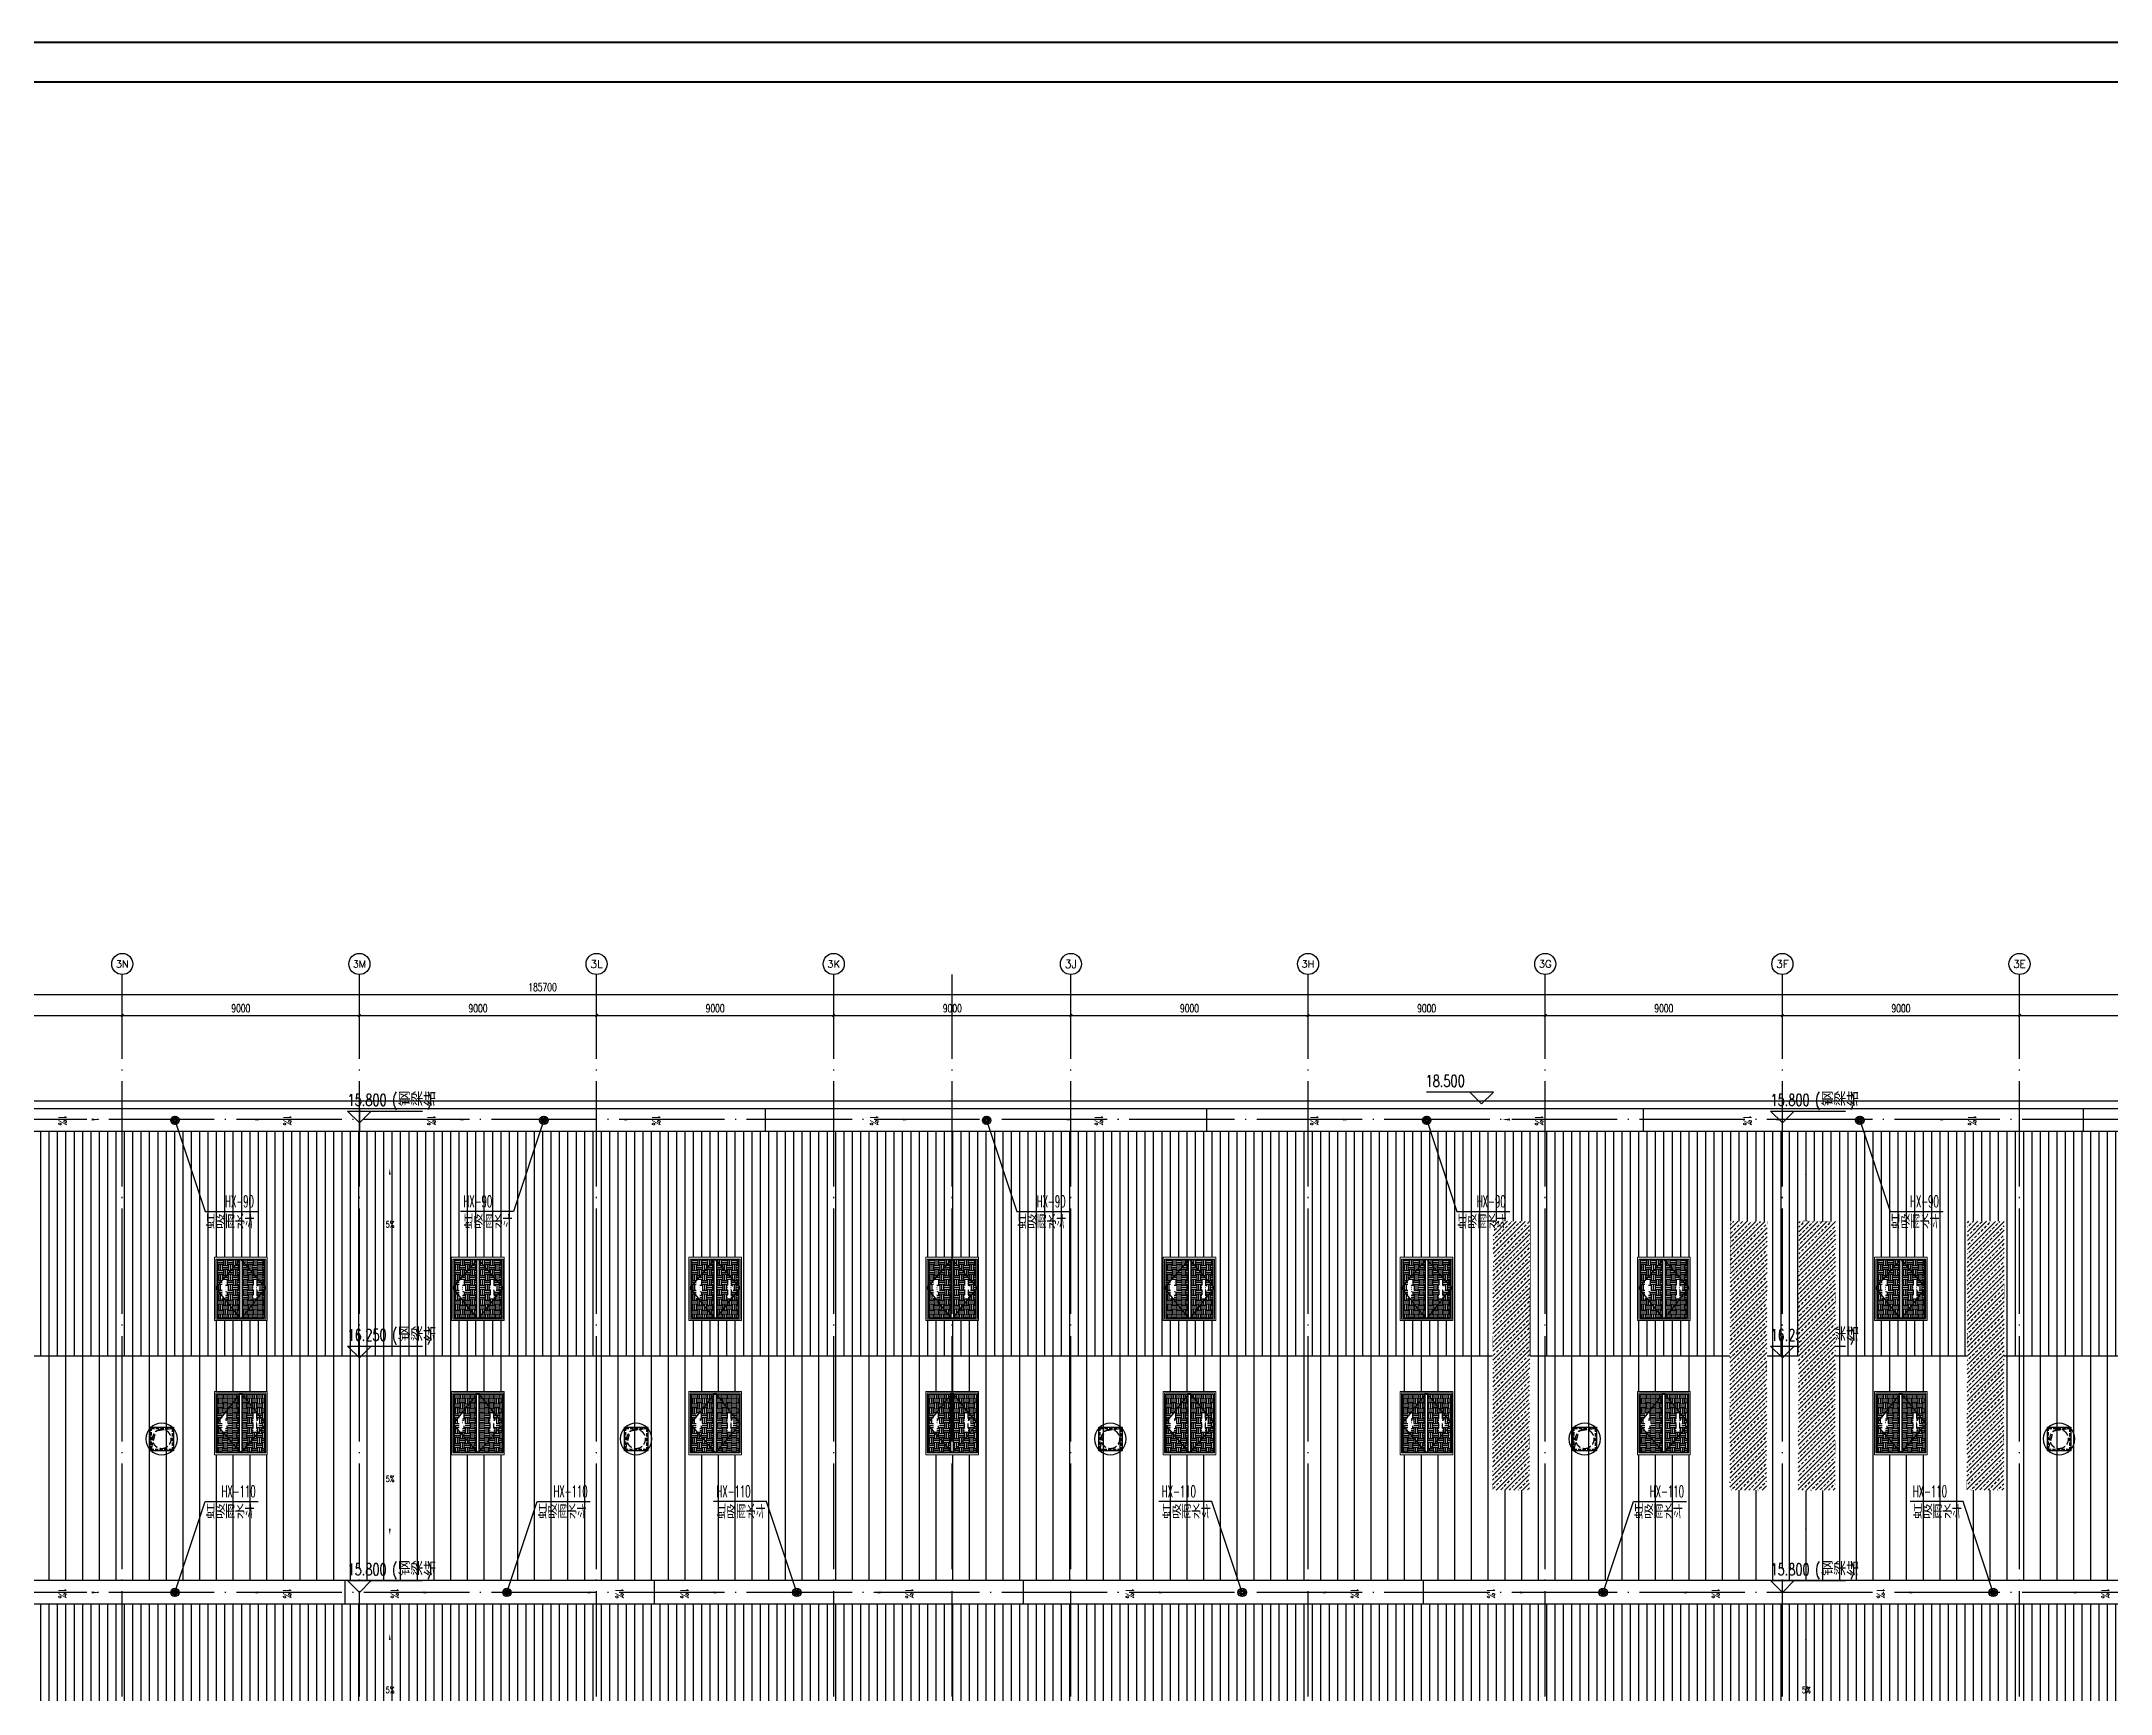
# Model space of a CAD drawing. Extents: x -452079 to 117456, y 3902 to 836955.
# Drawn here: x -17172 to 61352, y 598930 to 661640 of the extents above; entities that cross this region are included whole.
import ezdxf
from ezdxf.enums import TextEntityAlignment as Align

# ---------------------------------------------------------------- set-up
doc = ezdxf.new("R2010")
doc.units = 0
doc.header["$LTSCALE"] = 1000
doc.header["$MEASUREMENT"] = 0
for name, pattern in [('DASH', [0.35, 0.25, -0.1]), ('DOTE', [2.42, 2, -0.2, 0.02, -0.2]), ('HIDDEN', [9.525, 6.35, -3.175])]:
    doc.linetypes.add(name, pattern=pattern)
for name, color, linetype in [('0-cxFrame', 155, 'Continuous'), ('99平面图例外参$0$A-HATCH-2', 251, 'Continuous'), ('A-AXIS-D', 1, 'Continuous'), ('A-AXIS-DOTE', 14, 'DOTE'), ('A-AXIS-SYMB', 3, 'Continuous'), ('A-DRAIN', 142, 'Continuous'), ('A-HATCH-2', 251, 'Continuous'), ('A-LIN-V', 9, 'Continuous'), ('A-SFCE', 30, 'Continuous'), ('A-WINDOW', 140, 'Continuous'), ('AS-COLN', 6, 'Continuous'), ('AS-结构边线层', 200, 'Continuous'), ('E-电气标注', 84, 'Continuous'), ('PUB_TEXT', 7, 'Continuous'), ('SPACE', 7, 'Continuous'), ('SPACE_HATCH', 8, 'Continuous'), ('WALL', 2, 'Continuous'), ('参考线', 8, 'Continuous'), ('外框', 1, 'HIDDEN'), ('文本', 4, 'Continuous'), ('暖通', 7, 'Continuous'), ('虹吸雨水斗', 6, 'Continuous')]:
    doc.layers.add(name, color=color, linetype=linetype)
doc.layers.add('0-cxText', color=131, linetype='Continuous', lineweight=25)
doc.layers.add('成型线', color=3, linetype='Continuous', lineweight=18)
doc.layers.add('A-加建区域', color=47, linetype='Continuous', plot=False)
doc.styles.add('_TCH_AXIS', font='COMPLEX', dxfattribs={"bigfont": 'GBCBIG'})
doc.styles.add('_TCH_DIM', font='SIMPLEX', dxfattribs={"width": 0.75, "bigfont": '@1HZTXT'})
doc.styles.add('_TCH_DIM_T3', font='SIMPLEX', dxfattribs={"width": 0.705882, "bigfont": 'GBCBIG'})
doc.styles.add('_TCH_SPACE', font='SIMPLEX', dxfattribs={"height": 5, "bigfont": 'GBCBIG'})
doc.styles.add('cx_tuming', font='')
doc.styles.add('cx_tuqian1', font='')
doc.styles.add('黑体', font='', dxfattribs={"height": 12})
doc.styles.get('cx_tuming').set_extended_font_data('SimHei')
doc.styles.get('cx_tuqian1').set_extended_font_data('SimSun')
doc.styles.get('黑体').set_extended_font_data('SimHei')
doc.dimstyles.new('_TCH_ARCH&&100', dxfattribs={"dimtxt": 297.5, "dimasz": 100, "dimexe": 100, "dimexo": 100, "dimgap": 126.25, "dimtad": 1, "dimdec": 0, "dimzin": 0, "dimdsep": 46, "dimtxsty": '_TCH_DIM_T3', "dimblk": 'ARCHTICK', "dimcen": 0.09, "dimclrt": 7, "dimazin": 2, "dimtfac": 1, "dimtdec": 0, "dimtix": 1, "dimtmove": 2, "dimatfit": 3, "dimfxl": 0, "dimtolj": 1, "dimtzin": 0, "dimarcsym": 0})
pattern_1 = [(90, (-181339.1, -540023.96), (-317.5, 0), [])]
pattern_2 = [(0, (0, 0), (187.5, 187.5), [187.5, -187.5]), (0, (0, 70.31), (187.5, 187.5), [187.5, -187.5]), (0, (0, 140.62), (187.5, 187.5), [187.5, -187.5]), (90, (23.44, 164.06), (-187.5, 187.5), [187.5, -187.5]), (90, (93.75, 164.06), (-187.5, 187.5), [187.5, -187.5]), (90, (164.06, 164.06), (-187.5, 187.5), [187.5, -187.5])]

# ---------------------------------------------------------------- blocks, each defined once
blk = doc.blocks.new('“奔腾”虹吸雨水斗')
at = {"layer": '虹吸雨水斗', "lineweight": 25}
for p, q in [((946944, 86685), (947028, 86658)), ((947028, 86641), (946944, 86614)), ((947032, 86673), (946946, 86692)), ((946946, 86607), (947032, 86625)), ((946982, 86753), (947040, 86688)), ((947040, 86611), (946982, 86546)), ((947052, 86699), (946987, 86758)), ((946987, 86541), (947052, 86600)), ((947048, 86793), (947066, 86707)), ((947066, 86592), (947048, 86506)), ((947082, 86711), (947055, 86795)), ((947055, 86504), (947082, 86587)), ((947125, 86795), (947098, 86711)), ((947098, 86587), (947125, 86504)), ((947114, 86707), (947132, 86793)), ((947132, 86506), (947114, 86592)), ((947194, 86758), (947128, 86699)), ((947128, 86600), (947194, 86541)), ((947140, 86688), (947199, 86753)), ((947199, 86546), (947140, 86611)), ((947234, 86692), (947148, 86673)), ((947148, 86625), (947234, 86607)), ((947152, 86658), (947236, 86685)), ((947236, 86614), (947152, 86641))]:
    blk.add_line(p, q, dxfattribs=at)
for radius in [150, 47.6]:
    blk.add_circle((947090, 86649), radius, dxfattribs=at)
for centre, start, end in [((947025, 86649), 291.63817, 68.36747), ((947034, 86682), 261.63817, 38.36747), ((947034, 86617), 321.63817, 98.36747), ((947057, 86706), 231.63817, 8.36747), ((947057, 86593), 351.63817, 128.36747), ((947090, 86715), 201.63817, 338.36747), ((947090, 86584), 21.63817, 158.36747), ((947123, 86706), 171.63817, 308.36747), ((947123, 86593), 51.63817, 188.36747), ((947147, 86682), 141.63817, 278.36747), ((947147, 86617), 81.63817, 218.36747), ((947155, 86649), 111.63817, 248.36747)]:
    blk.add_arc(centre, 8.82, start, end, dxfattribs=at)
blk = doc.blocks.new('423432')
at = {"layer": 'A-AXIS-SYMB'}
for p, q in [((274177, 584820), (273727, 585270)), ((273727, 585270), (276577, 585270)), ((274177, 584820), (274627, 585270))]:
    blk.add_line(p, q, dxfattribs=at)
at = {"layer": 'PUB_TEXT', "style": '_TCH_DIM', "width": 0.705882}
for s, height, p in [('15.800', 446.2, (273727, 585470)), ('(', 446, (275422, 585470)), (')', 446, (276737, 585470))]:
    blk.add_text(s, height=height, dxfattribs=at).set_placement(p)
at = {"layer": 'PUB_TEXT', "style": '_TCH_DIM'}
blk.add_text('钢梁结', height=506.4, dxfattribs=at).set_placement((275632, 585470))
blk = doc.blocks.new('r43243')
at = {"layer": 'A-AXIS-SYMB'}
for p, q in [((274177, 557970), (273727, 558420)), ((273727, 558420), (276577, 558420)), ((274177, 557970), (274627, 558420))]:
    blk.add_line(p, q, dxfattribs=at)
at = {"layer": 'PUB_TEXT', "style": '_TCH_DIM', "width": 0.705882}
for s, height, p in [('(', 446, (275422, 558620)), (')', 446, (276737, 558620)), ('16.250', 446.2, (273727, 558620))]:
    blk.add_text(s, height=height, dxfattribs=at).set_placement(p)
at = {"layer": 'PUB_TEXT', "style": '_TCH_DIM'}
blk.add_text('钢梁结', height=506.4, dxfattribs=at).set_placement((275632, 558620))
blk = doc.blocks.new('44')
blk.add_wipeout([(277496, 745320), (279896, 745320), (279896, 747320), (277496, 747320)]).dxf.layer = '参考线'
at = {"layer": 'SPACE_HATCH'}
h = blk.add_hatch(dxfattribs=at)
h.set_pattern_fill('土壤', color=8, scale=50, style=0)
h.set_pattern_definition(pattern_2)
h.paths.add_polyline_path([(277596, 746370), (279796, 746370), (279796, 747220), (277596, 747220)])
h.paths.add_polyline_path([(278352, 746904), (279057, 746904), (279057, 747034), (278352, 747034)])
h.paths.add_polyline_path([(278591, 746811), (278817, 746811), (278817, 746895), (278591, 746895)])
h = blk.add_hatch(dxfattribs=at)
h.set_pattern_fill('土壤', color=8, scale=50, style=0)
h.set_pattern_definition(pattern_2)
h.paths.add_polyline_path([(277596, 746270), (279796, 746270), (279796, 745420), (277596, 745420)])
h.paths.add_polyline_path([(278352, 745724), (279057, 745724), (279057, 745854), (278352, 745854)])
h.paths.add_polyline_path([(278591, 745631), (278817, 745631), (278817, 745715), (278591, 745715)])
at = {"color": 8}
for p, q in [((277566, 746370), (279851, 746370)), ((277566, 746270), (279851, 746270))]:
    blk.add_line(p, q, dxfattribs=at)
at = {"layer": 'A-SFCE', "color": 8}
blk.add_lwpolyline([(277596, 747220), (279796, 747220), (279796, 745420), (277596, 745420)], close=True, dxfattribs=at)
at = {"layer": '外框', "color": 8}
for points in [[(279851, 746320), (278658, 747270), (277566, 746320)], [(279851, 746320), (278658, 745370), (277566, 746320)]]:
    blk.add_lwpolyline(points, dxfattribs=at)
at = {"layer": '成型线'}
blk.add_line((279896, 745320), (279896, 747320), dxfattribs=at)
blk.add_lwpolyline([(279896, 745320), (277496, 745320), (277496, 747320), (279896, 747320)], dxfattribs=at)
blk.add_lwpolyline([(279851, 745370), (279851, 747270), (277566, 747270), (277566, 745370)], close=True, dxfattribs=at)
at = {"layer": 'SPACE', "color": 8, "style": '_TCH_SPACE', "width": 0.705882}
for p in [(278792, 746863), (278792, 745683)]:
    blk.add_text('2', height=29.8, dxfattribs=at).set_placement(p)
blk = doc.blocks.new('eeee')
at = {"layer": 'A-LIN-V'}
blk.add_blockref('44', (16550, 81000), dxfattribs=at)
at = {"layer": 'A-LIN-V', "xscale": -0.9999999999999998}
blk.add_blockref('44', (579042, 81000), dxfattribs=at)
blk = doc.blocks.new('423432432222')
at = {"layer": 'A-WINDOW', "rotation": 90}
blk.add_blockref('eeee', (1193916, 416524), dxfattribs=at)
blk = doc.blocks.new('_ArchTick')
at = {"color": 0, "linetype": 'ByBlock', "const_width": 0.4}
blk.add_lwpolyline([(-0.5, -0.5), (0.5, 0.5)], dxfattribs=at)
blk = doc.blocks.new('*D204')
at = {"layer": 'A-AXIS-D', "color": 0, "lineweight": -2, "transparency": 16777216}
for p, q in [((72807, 83886), (72807, 84744)), ((72807, 84644), (81807, 84644)), ((81807, 83886), (81807, 84744))]:
    blk.add_line(p, q, dxfattribs=at)
at = {"layer": 'A-AXIS-D', "color": 0, "lineweight": -2, "transparency": 16777216, "xscale": 100, "yscale": 100, "zscale": 100, "rotation": 180}
blk.add_blockref('_ArchTick', (72807, 84644), dxfattribs=at)
at = {"layer": 'A-AXIS-D', "color": 0, "lineweight": -2, "transparency": 16777216, "xscale": 100, "yscale": 100, "zscale": 100}
blk.add_blockref('_ArchTick', (81807, 84644), dxfattribs=at)
at = {"layer": 'A-AXIS-D', "color": 7, "transparency": 16777216, "insert": (77307, 84919), "char_height": 297.5, "attachment_point": 5, "style": '_TCH_DIM_T3'}
blk.add_mtext('\\A1;9000', dxfattribs=at)
blk = doc.blocks.new('*D205')
at = {"layer": 'A-AXIS-D', "color": 0, "lineweight": -2, "transparency": 16777216}
for p, q in [((81807, 83886), (81807, 84744)), ((81807, 84644), (90807, 84644)), ((90807, 83886), (90807, 84744))]:
    blk.add_line(p, q, dxfattribs=at)
at = {"layer": 'A-AXIS-D', "color": 0, "lineweight": -2, "transparency": 16777216, "xscale": 100, "yscale": 100, "zscale": 100, "rotation": 180}
blk.add_blockref('_ArchTick', (81807, 84644), dxfattribs=at)
at = {"layer": 'A-AXIS-D', "color": 0, "lineweight": -2, "transparency": 16777216, "xscale": 100, "yscale": 100, "zscale": 100}
blk.add_blockref('_ArchTick', (90807, 84644), dxfattribs=at)
at = {"layer": 'A-AXIS-D', "color": 7, "transparency": 16777216, "insert": (86307, 84919), "char_height": 297.5, "attachment_point": 5, "style": '_TCH_DIM_T3'}
blk.add_mtext('\\A1;9000', dxfattribs=at)
blk = doc.blocks.new('*D206')
at = {"layer": 'A-AXIS-D', "color": 0, "lineweight": -2, "transparency": 16777216}
for p, q in [((90807, 83886), (90807, 84744)), ((90807, 84644), (99807, 84644)), ((99807, 83886), (99807, 84744))]:
    blk.add_line(p, q, dxfattribs=at)
at = {"layer": 'A-AXIS-D', "color": 0, "lineweight": -2, "transparency": 16777216, "xscale": 100, "yscale": 100, "zscale": 100, "rotation": 180}
blk.add_blockref('_ArchTick', (90807, 84644), dxfattribs=at)
at = {"layer": 'A-AXIS-D', "color": 0, "lineweight": -2, "transparency": 16777216, "xscale": 100, "yscale": 100, "zscale": 100}
blk.add_blockref('_ArchTick', (99807, 84644), dxfattribs=at)
at = {"layer": 'A-AXIS-D', "color": 7, "transparency": 16777216, "insert": (95307, 84919), "char_height": 297.5, "attachment_point": 5, "style": '_TCH_DIM_T3'}
blk.add_mtext('\\A1;9000', dxfattribs=at)
blk = doc.blocks.new('*D207')
at = {"layer": 'A-AXIS-D', "color": 0, "lineweight": -2, "transparency": 16777216}
for p, q in [((99807, 83886), (99807, 84744)), ((99807, 84644), (108807, 84644)), ((108807, 83886), (108807, 84744))]:
    blk.add_line(p, q, dxfattribs=at)
at = {"layer": 'A-AXIS-D', "color": 0, "lineweight": -2, "transparency": 16777216, "xscale": 100, "yscale": 100, "zscale": 100, "rotation": 180}
blk.add_blockref('_ArchTick', (99807, 84644), dxfattribs=at)
at = {"layer": 'A-AXIS-D', "color": 0, "lineweight": -2, "transparency": 16777216, "xscale": 100, "yscale": 100, "zscale": 100}
blk.add_blockref('_ArchTick', (108807, 84644), dxfattribs=at)
at = {"layer": 'A-AXIS-D', "color": 7, "transparency": 16777216, "insert": (104307, 84919), "char_height": 297.5, "attachment_point": 5, "style": '_TCH_DIM_T3'}
blk.add_mtext('\\A1;9000', dxfattribs=at)
blk = doc.blocks.new('*D208')
at = {"layer": 'A-AXIS-D', "color": 0, "lineweight": -2, "transparency": 16777216}
for p, q in [((108807, 83886), (108807, 84744)), ((108807, 84644), (117807, 84644)), ((117807, 83886), (117807, 84744))]:
    blk.add_line(p, q, dxfattribs=at)
at = {"layer": 'A-AXIS-D', "color": 0, "lineweight": -2, "transparency": 16777216, "xscale": 100, "yscale": 100, "zscale": 100, "rotation": 180}
blk.add_blockref('_ArchTick', (108807, 84644), dxfattribs=at)
at = {"layer": 'A-AXIS-D', "color": 0, "lineweight": -2, "transparency": 16777216, "xscale": 100, "yscale": 100, "zscale": 100}
blk.add_blockref('_ArchTick', (117807, 84644), dxfattribs=at)
at = {"layer": 'A-AXIS-D', "color": 7, "transparency": 16777216, "insert": (113307, 84919), "char_height": 297.5, "attachment_point": 5, "style": '_TCH_DIM_T3'}
blk.add_mtext('\\A1;9000', dxfattribs=at)
blk = doc.blocks.new('*D209')
at = {"layer": 'A-AXIS-D', "color": 0, "lineweight": -2, "transparency": 16777216}
for p, q in [((117807, 83886), (117807, 84744)), ((117807, 84644), (126807, 84644)), ((126807, 83886), (126807, 84744))]:
    blk.add_line(p, q, dxfattribs=at)
at = {"layer": 'A-AXIS-D', "color": 0, "lineweight": -2, "transparency": 16777216, "xscale": 100, "yscale": 100, "zscale": 100, "rotation": 180}
blk.add_blockref('_ArchTick', (117807, 84644), dxfattribs=at)
at = {"layer": 'A-AXIS-D', "color": 0, "lineweight": -2, "transparency": 16777216, "xscale": 100, "yscale": 100, "zscale": 100}
blk.add_blockref('_ArchTick', (126807, 84644), dxfattribs=at)
at = {"layer": 'A-AXIS-D', "color": 7, "transparency": 16777216, "insert": (122307, 84919), "char_height": 297.5, "attachment_point": 5, "style": '_TCH_DIM_T3'}
blk.add_mtext('\\A1;9000', dxfattribs=at)
blk = doc.blocks.new('*D210')
at = {"layer": 'A-AXIS-D', "color": 0, "lineweight": -2, "transparency": 16777216}
for p, q in [((126807, 83886), (126807, 84744)), ((126807, 84644), (135807, 84644)), ((135807, 83886), (135807, 84744))]:
    blk.add_line(p, q, dxfattribs=at)
at = {"layer": 'A-AXIS-D', "color": 0, "lineweight": -2, "transparency": 16777216, "xscale": 100, "yscale": 100, "zscale": 100, "rotation": 180}
blk.add_blockref('_ArchTick', (126807, 84644), dxfattribs=at)
at = {"layer": 'A-AXIS-D', "color": 0, "lineweight": -2, "transparency": 16777216, "xscale": 100, "yscale": 100, "zscale": 100}
blk.add_blockref('_ArchTick', (135807, 84644), dxfattribs=at)
at = {"layer": 'A-AXIS-D', "color": 7, "transparency": 16777216, "insert": (131307, 84919), "char_height": 297.5, "attachment_point": 5, "style": '_TCH_DIM_T3'}
blk.add_mtext('\\A1;9000', dxfattribs=at)
blk = doc.blocks.new('*D211')
at = {"layer": 'A-AXIS-D', "color": 0, "lineweight": -2, "transparency": 16777216}
for p, q in [((135807, 83886), (135807, 84744)), ((135807, 84644), (144807, 84644)), ((144807, 83886), (144807, 84744))]:
    blk.add_line(p, q, dxfattribs=at)
at = {"layer": 'A-AXIS-D', "color": 0, "lineweight": -2, "transparency": 16777216, "xscale": 100, "yscale": 100, "zscale": 100, "rotation": 180}
blk.add_blockref('_ArchTick', (135807, 84644), dxfattribs=at)
at = {"layer": 'A-AXIS-D', "color": 0, "lineweight": -2, "transparency": 16777216, "xscale": 100, "yscale": 100, "zscale": 100}
blk.add_blockref('_ArchTick', (144807, 84644), dxfattribs=at)
at = {"layer": 'A-AXIS-D', "color": 7, "transparency": 16777216, "insert": (140307, 84919), "char_height": 297.5, "attachment_point": 5, "style": '_TCH_DIM_T3'}
blk.add_mtext('\\A1;9000', dxfattribs=at)
blk = doc.blocks.new('*D212')
at = {"layer": 'A-AXIS-D', "color": 0, "lineweight": -2, "transparency": 16777216}
for p, q in [((144807, 83886), (144807, 84744)), ((144807, 84644), (153807, 84644)), ((153807, 83886), (153807, 84744))]:
    blk.add_line(p, q, dxfattribs=at)
at = {"layer": 'A-AXIS-D', "color": 0, "lineweight": -2, "transparency": 16777216, "xscale": 100, "yscale": 100, "zscale": 100, "rotation": 180}
blk.add_blockref('_ArchTick', (144807, 84644), dxfattribs=at)
at = {"layer": 'A-AXIS-D', "color": 0, "lineweight": -2, "transparency": 16777216, "xscale": 100, "yscale": 100, "zscale": 100}
blk.add_blockref('_ArchTick', (153807, 84644), dxfattribs=at)
at = {"layer": 'A-AXIS-D', "color": 7, "transparency": 16777216, "insert": (149307, 84919), "char_height": 297.5, "attachment_point": 5, "style": '_TCH_DIM_T3'}
blk.add_mtext('\\A1;9000', dxfattribs=at)
blk = doc.blocks.new('*D213')
at = {"layer": 'A-AXIS-D', "color": 0, "lineweight": -2, "transparency": 16777216}
for p, q in [((153807, 83886), (153807, 84744)), ((153807, 84644), (162807, 84644)), ((162807, 83886), (162807, 84744))]:
    blk.add_line(p, q, dxfattribs=at)
at = {"layer": 'A-AXIS-D', "color": 0, "lineweight": -2, "transparency": 16777216, "xscale": 100, "yscale": 100, "zscale": 100, "rotation": 180}
blk.add_blockref('_ArchTick', (153807, 84644), dxfattribs=at)
at = {"layer": 'A-AXIS-D', "color": 0, "lineweight": -2, "transparency": 16777216, "xscale": 100, "yscale": 100, "zscale": 100}
blk.add_blockref('_ArchTick', (162807, 84644), dxfattribs=at)
at = {"layer": 'A-AXIS-D', "color": 7, "transparency": 16777216, "insert": (158307, 84919), "char_height": 297.5, "attachment_point": 5, "style": '_TCH_DIM_T3'}
blk.add_mtext('\\A1;9000', dxfattribs=at)
blk = doc.blocks.new('*D218')
at = {"layer": 'A-AXIS-D', "color": 0, "lineweight": -2, "transparency": 16777216}
for p, q in [((4907, 83986), (4907, 85544)), ((4907, 85444), (190607, 85444)), ((190607, 83986), (190607, 85544))]:
    blk.add_line(p, q, dxfattribs=at)
at = {"layer": 'A-AXIS-D', "color": 0, "lineweight": -2, "transparency": 16777216, "xscale": 100, "yscale": 100, "zscale": 100, "rotation": 180}
blk.add_blockref('_ArchTick', (4907, 85444), dxfattribs=at)
at = {"layer": 'A-AXIS-D', "color": 0, "lineweight": -2, "transparency": 16777216, "xscale": 100, "yscale": 100, "zscale": 100}
blk.add_blockref('_ArchTick', (190607, 85444), dxfattribs=at)
at = {"layer": 'A-AXIS-D', "color": 7, "transparency": 16777216, "insert": (97757, 85719), "char_height": 297.5, "attachment_point": 5, "style": '_TCH_DIM_T3'}
blk.add_mtext('\\A1;185700', dxfattribs=at)
blk = doc.blocks.new('fengji')
at = {"color": 8, "extrusion": (0, 0, -1)}
for p, q in [((-445, 445), (445, 445)), ((-445, -445), (-445, 445)), ((445, 445), (445, -445)), ((445, -445), (-445, -445))]:
    blk.add_line(p, q, dxfattribs=at)
at = {"layer": 'A-HATCH-2', "color": 8}
for start, end in [(90, 270), (270, 90)]:
    blk.add_arc((0, 0), 600, start, end, dxfattribs=at)
at = {"layer": 'A-HATCH-2', "color": 8, "linetype": 'DASH'}
for start, end in [(90, 270), (270, 90)]:
    blk.add_arc((0, 0), 358, start, end, dxfattribs=at)
at = {"layer": 'AS-COLN', "color": 8, "ltscale": 0.5}
for p, q in [((-445, 445), (445, 445)), ((-445, -445), (-445, 445)), ((445, 445), (445, -445)), ((445, -445), (-445, -445))]:
    blk.add_line(p, q, dxfattribs=at)
at = {"layer": 'AS-COLN', "color": 8, "linetype": 'DASH', "ltscale": 0.5}
for p, q in [((-395, 395), (395, 395)), ((-395, -395), (-395, 395)), ((395, 395), (395, -395)), ((395, -395), (-395, -395))]:
    blk.add_line(p, q, dxfattribs=at)
at = {"layer": 'AS-结构边线层', "color": 8, "linetype": 'DASH'}
for p, q in [((395, 395), (225, -315)), ((225, -315), (-395, -395))]:
    blk.add_line(p, q, dxfattribs=at)
blk = doc.blocks.new('w42343eeee')
blk.add_wipeout([(367285, 568212), (365883, 568215), (365906, 578415), (367306, 578412)]).dxf.layer = '参考线'
at = {"layer": '99平面图例外参$0$A-HATCH-2'}
h = blk.add_hatch(dxfattribs=at)
h.set_pattern_fill('ANSI33', color=8, scale=75)
h.set_pattern_definition([(45, (1135667.22, 924695.12), (-168.3798, 168.3798), []), (45, (1135835.6, 924695.12), (-168.3798, 168.3798), [119.0625, -59.53125])])
h.paths.add_polyline_path([(367083, 568212), (366083, 568215)], flags=17)
h.paths.add_polyline_path([(365906, 578415), (367306, 578412), (367283, 568212), (365883, 568215)])
at = {"layer": 'E-电气标注', "color": 1, "const_width": 1}
blk.add_lwpolyline([(365906, 578415), (365883, 568215), (367283, 568212), (367306, 578412)], close=True, dxfattribs=at)
blk = doc.blocks.new('w4234233')
at = {"layer": 'A-AXIS-SYMB'}
for points in [[(355546, 826830, 0, 0, 0), (355546, 825680, 0, 80, 0), (355546, 825980, 0, 0, 0)], [(355546, 818810, 0, 0, 0), (355546, 819960, 0, 80, 0), (355546, 819660, 0, 0, 0)]]:
    blk.add_lwpolyline(points, format="xyseb", dxfattribs=at)
at = {"layer": 'PUB_TEXT', "style": '_TCH_DIM', "width": 0.705882}
for p in [(355376, 826935), (355376, 818407)]:
    blk.add_text('1%%%', height=297.5, dxfattribs=at).set_placement(p)
blk = doc.blocks.new('TK22.A0+1 L(Dragon)')
at = {"layer": '0-cxFrame', "color": 7, "const_width": 0.5}
blk.add_lwpolyline([(0, 0), (-1485, 0), (-1485, 841), (0, 841)], close=True, dxfattribs=at)
at = {"layer": '0-cxFrame', "const_width": 0.5}
blk.add_lwpolyline([(-80, 10), (-1465, 10), (-1465, 831), (-80, 831)], close=True, dxfattribs=at)
at = {"style": '黑体', "flags": 4}
blk.add_attdef('图幅', text='', height=3.3, dxfattribs=at).set_placement((-40, 3), align=Align.RIGHT)
at = {"layer": '0-cxText', "flags": 4}
for tag, height, style, p in [('建设单位', 3.5, 'cx_tuming', (-45, 240)), ('项目名称', 3.5, 'cx_tuming', (-45, 210)), ('子项名称', 3.5, 'cx_tuming', (-45, 180)), ('工程编号', 3.3, 'cx_tuqian1', (-35, 165)), ('图名1', 3.5, 'cx_tuming', (-45, 87)), ('图名2', 3.5, 'cx_tuming', (-45, 79)), ('图名3', 3.5, 'cx_tuming', (-45, 71)), ('出图日期', 3.3, 'cx_tuqian1', (-39, 60)), ('专业', 3.3, 'cx_tuqian1', (-55, 52)), ('图号', 3.3, 'cx_tuqian1', (-55, 44)), ('版次', 3.3, 'cx_tuqian1', (-20, 44))]:
    blk.add_attdef(tag, text='', height=height, dxfattribs=dict(at, style=style)).set_placement(p, align=Align.MIDDLE)
blk = doc.blocks.new('A$C46715D7E')
at = {"layer": 'A-HATCH-2'}
h = blk.add_hatch(dxfattribs=at)
h.set_pattern_fill('ANSI31', color=8, scale=200, angle=45)
h.set_pattern_definition(pattern_1)
h.paths.add_polyline_path([(23117.8, 80246), (20351.8, 71721), (185076.6, 71721), (190306.7, 71721), (190306.7, 80246)])
h = blk.add_hatch(dxfattribs=at)
h.set_pattern_fill('ANSI31', color=8, scale=400, angle=45)
h.set_pattern_definition([(90, (-181339.1, -540023.96), (-635, 0), [])])
h.paths.add_polyline_path([(20351.8, 71721), (17585.7, 63196), (190306.7, 63196), (190306.7, 71721)])
h = blk.add_hatch(dxfattribs=at)
h.set_pattern_fill('ANSI31', color=8, scale=200, angle=45)
h.set_pattern_definition(pattern_1)
h.paths.add_polyline_path([(17293.7, 62296), (14527.7, 53771), (52540.9, 53771), (185076.6, 53771), (190306.7, 53771), (190306.7, 62296)])
at = {"layer": 'A-AXIS-D'}
for centre in [(81806.7, 86600), (90806.7, 86600), (99806.7, 86600), (108806.7, 86600), (117806.7, 86600), (126806.7, 86600), (135806.7, 86600), (144806.7, 86600), (153806.7, 86600)]:
    blk.add_circle(centre, 400, dxfattribs=at)
at = {"layer": 'A-AXIS-DOTE', "color": 8, "ltscale": 2}
for p, q in [((81806.7, 716), (81806.7, 86196)), ((90806.7, 716), (90806.7, 86196)), ((99806.7, 716), (99806.7, 86196)), ((108806.7, 716), (108806.7, 86196)), ((117806.7, 716), (117806.7, 86196)), ((126806.7, 716), (126806.7, 86196)), ((135806.7, 716), (135806.7, 86196)), ((144806.7, 716), (144806.7, 86196)), ((153806.7, 716), (153806.7, 86196)), ((196620.9, 80696), (650.9, 80696)), ((196620.9, 62746), (650.9, 62746))]:
    blk.add_line(p, q, dxfattribs=at)
at = {"layer": 'A-AXIS-SYMB'}
for p, q in [((133840.9, 81736), (131303.7, 81736)), ((133390.9, 81286), (132940.9, 81736)), ((133390.9, 81286), (133840.9, 81736))]:
    blk.add_line(p, q, dxfattribs=at)
for points in [[(91959.3, 76916, 0, 0, 0), (91959.3, 78846, 0, 64, 0), (91959.3, 78606, 0, 0, 0)], [(145700.9, 76916, 0, 0, 0), (145700.9, 78846, 0, 64, 0), (145700.9, 78606, 0, 0, 0)], [(91959.3, 66856, 0, 0, 0), (91959.3, 64926, 0, 64, 0), (91959.3, 65166, 0, 0, 0)], [(145700.9, 66856, 0, 0, 0), (145700.9, 64926, 0, 64, 0), (145700.9, 65166, 0, 0, 0)], [(91959.3, 59251, 0, 0, 0), (91959.3, 61181, 0, 64, 0), (91959.3, 60941, 0, 0, 0)], [(145700.9, 59251, 0, 0, 0), (145700.9, 61181, 0, 64, 0), (145700.9, 60941, 0, 0, 0)]]:
    blk.add_lwpolyline(points, format="xyseb", dxfattribs=at)
at = {"layer": 'A-DRAIN'}
for p, q in [((90806.7, 81096), (90806.7, 80246)), ((106206.7, 81096), (106206.7, 80246)), ((122958.7, 81091.1), (122958.7, 80241.1)), ((139528.7, 81096), (139528.7, 80246)), ((156226.7, 81096), (156226.7, 80246)), ((90266.7, 62296), (90266.7, 63196)), ((102006.7, 62296), (102006.7, 63196)), ((116006.7, 62296), (116006.7, 63196)), ((131186.7, 62296), (131186.7, 63196)), ((144806.7, 62296), (144806.7, 63196)), ((144806.7, 62296), (144806.7, 63196))]:
    blk.add_line(p, q, dxfattribs=at)
at = {"layer": 'A-LIN-V'}
for points in [[(190306.7, 80246), (23117.8, 80246)], [(190306.7, 63196), (16849.8, 63196)], [(190306.7, 62296), (16557.8, 62296)]]:
    blk.add_lwpolyline(points, dxfattribs=at)
at = {"layer": 'A-SFCE'}
for points in [[(190606.7, 8196), (190606.7, 81396), (22439.6, 81396), (4906.7, 27359.3), (4906.7, 26346), (5506.7, 26346)], [(5206.7, 24546), (5206.7, 8496), (190306.7, 8496), (190306.7, 81096), (22657.7, 81096), (5206.7, 27311.9), (5206.7, 26646), (5506.7, 26646)], [(19615.8, 71721), (190306.7, 71721)]]:
    blk.add_lwpolyline(points, dxfattribs=at)
at = {"layer": 'A-WINDOW'}
for name, p in [('423432', (-183370.7, -504254)), ('423432', (-129370.7, -504254)), ('r43243', (-183370.7, -486324)), ('r43243', (-129370.7, -486324)), ('423432', (-183370.7, -522074)), ('423432', (-129370.7, -522074))]:
    blk.add_blockref(name, p, dxfattribs=at)
at = {"layer": 'A-加建区域', "rotation": 270}
for p in [(-739013.3, 436241.9), (-725013.3, 436241.9), (-708213.3, 436241.9), (-691509.3, 436241.9), (-675073.3, 436241.9), (-739019.1, 418291.9), (-726409.1, 418291.9), (-715409.1, 418291.9), (-698509.1, 418291.9), (-684809.1, 418291.9), (-670019.1, 418291.9)]:
    blk.add_blockref('w4234233', p, dxfattribs=at)
at = {"layer": '暖通', "rotation": 180}
for p in [(83306.7, 68571), (101306.7, 68571), (119306.7, 68571), (137306.7, 68571), (155306.7, 68571)]:
    blk.add_blockref('fengji', p, dxfattribs=at)
at = {"layer": 'PUB_TEXT', "style": '_TCH_AXIS'}
for s, height, p, p2 in [('3N', 270.86, (81561.7, 86464.6), (82051.8, 86464.6)), ('3M', 260.31, (90558.8, 86469.8), (91054.6, 86469.8)), ('3L', 294.28, (99568.5, 86452.9), (100044.9, 86452.9)), ('3K', 270.86, (108561.7, 86464.6), (109051.8, 86464.6)), ('3J', 321.14, (117577.3, 86439.4), (118036.1, 86439.4)), ('3H', 265.5, (126560.2, 86467.3), (127053.3, 86467.3)), ('3G', 276.42, (135563.2, 86461.8), (136050.2, 86461.8)), ('3F', 288.12, (144566.6, 86455.9), (145046.8, 86455.9)), ('3E', 288.12, (153566.6, 86455.9), (154046.8, 86455.9))]:
    blk.add_text(s, height=height, dxfattribs=at).set_placement(p, p2, align=Align.FIT)
at = {"layer": 'PUB_TEXT', "style": '_TCH_DIM', "width": 0.705882}
for s, height, p in [('18.500', 446.25, (131268.7, 81936)), ('5%', 238, (91807.3, 76594)), ('5%', 238, (145548.9, 76594)), ('5%', 238, (91807.3, 66940)), ('5%', 238, (145548.9, 66940)), ('5%', 238, (91807.3, 58929)), ('5%', 238, (145548.9, 58929))]:
    blk.add_text(s, height=height, dxfattribs=at).set_placement(p)
at = {"layer": 'A-AXIS-D'}
for base, p1, p2, picture, middle in [((190606.7, 85443.8), (4906.7, 83885.8), (190606.7, 83885.8), '*D218', (97756.7, 85718.8)), ((81806.7, 84643.8), (72806.7, 83785.8), (81806.7, 83785.8), '*D204', (77306.7, 84918.8)), ((90806.7, 84643.8), (81806.7, 83785.8), (90806.7, 83785.8), '*D205', (86306.7, 84918.8)), ((99806.7, 84643.8), (90806.7, 83785.8), (99806.7, 83785.8), '*D206', (95306.7, 84918.8)), ((108806.7, 84643.8), (99806.7, 83785.8), (108806.7, 83785.8), '*D207', (104306.7, 84918.8)), ((117806.7, 84643.8), (108806.7, 83785.8), (117806.7, 83785.8), '*D208', (113306.7, 84918.8)), ((126806.7, 84643.8), (117806.7, 83785.8), (126806.7, 83785.8), '*D209', (122306.7, 84918.8)), ((135806.7, 84643.8), (126806.7, 83785.8), (135806.7, 83785.8), '*D210', (131306.7, 84918.8)), ((144806.7, 84643.8), (135806.7, 83785.8), (144806.7, 83785.8), '*D211', (140306.7, 84918.8)), ((153806.7, 84643.8), (144806.7, 83785.8), (153806.7, 83785.8), '*D212', (149306.7, 84918.8)), ((162806.7, 84643.8), (153806.7, 83785.8), (162806.7, 83785.8), '*D213', (158306.7, 84918.8))]:
    dim = blk.add_linear_dim(base=base, p1=p1, p2=p2, angle=0, dimstyle='_TCH_ARCH&&100', override={"dimgap": 0}, dxfattribs=at)
    dim.commit()
    dim.dimension.update_dxf_attribs({"geometry": picture, "text_midpoint": middle, "dimtype": 161})
at = {"layer": 'A-SFCE'}
for p in [(-232076.6, -501581.6), (-223076.6, -501581.6), (-220476.6, -501587.5), (-214076.6, -501581.6)]:
    blk.add_blockref('w42343eeee', p, dxfattribs=at)
at = {"layer": 'A-WINDOW'}
for p in [(-280289.1, -642599), (-271289.1, -642599), (-262289.1, -642599), (-253289.1, -642599), (-244289.1, -642599), (-235289.1, -642599), (-226289.1, -642599), (-217289.1, -642599)]:
    blk.add_blockref('423432432222', p, dxfattribs=at)
at = {"layer": 'A-AXIS-DOTE', "color": 8, "ltscale": 2}
blk.add_line((113306.7, 716), (113306.7, 86196), dxfattribs=at)
at = {"layer": 'A-LIN-V'}
blk.add_lwpolyline([(190306.7, 80246), (23117.8, 80246), (17585.7, 63196)], dxfattribs=at)

msp = doc.modelspace()

# ---------------------------------------------------------------- block references
at = {"layer": 'WALL'}
msp.add_blockref('A$C46715D7E', (-95910.9, 540023.96), dxfattribs=at)

# ---------------------------------------------------------------- next in the draw order: linework, layer by layer
at = {"layer": '文本'}
for p, q in [((-12104.18, 620690.05), (-10956.93, 617233.2)), ((1896.01, 620690.05), (747.74, 617233.54)), ((18695.82, 620690.05), (19843.07, 617233.2)), ((35399.82, 620690.05), (36547.07, 617233.2)), ((51835.82, 620690.05), (52983.07, 617233.2)), ((-10956.93, 617233.2), (-8947.94, 617233.2)), ((747.74, 617233.54), (-1261.25, 617233.54)), ((19843.07, 617233.2), (21852.06, 617233.2)), ((36547.07, 617233.2), (38556.06, 617233.2)), ((52983.07, 617233.2), (54992.06, 617233.2)), ((-12104.18, 602770), (-10956.93, 606226.85)), ((-10956.93, 606226.85), (-8947.94, 606226.85)), ((495.82, 602770), (1643.07, 606226.85)), ((1643.07, 606226.85), (3652.06, 606226.85)), ((10348.56, 606226.85), (8339.57, 606226.85)), ((11495.82, 602770), (10348.56, 606226.85)), ((27248.56, 606226.85), (25239.57, 606226.85)), ((28395.82, 602770), (27248.56, 606226.85)), ((42095.82, 602770), (43243.07, 606226.85)), ((43243.07, 606226.85), (45252.06, 606226.85)), ((55752.56, 606228.26), (53743.57, 606228.26)), ((56899.82, 602771.41), (55752.56, 606228.26))]:
    msp.add_line(p, q, dxfattribs=at)

# ---------------------------------------------------------------- next in the draw order: block references
at = {"layer": '0-cxFrame', "xscale": 150, "yscale": 150, "zscale": 150}
msp.add_blockref('TK22.A0+1 L(Dragon)', (117418.94, 535452.12), dxfattribs=at)
at = {"layer": '文本', "xscale": 1.061320754715, "yscale": 1.061320754715, "zscale": 1.061320754715}
for p in [(-1017270.52, 528727.25), (-1003270.52, 528727.25), (-986470.52, 528727.25), (-969766.52, 528727.25), (-953330.52, 528727.25), (-1017270.52, 510807.2), (-1004670.52, 510807.2), (-993670.52, 510807.2), (-976770.52, 510807.2), (-963070.52, 510807.2), (-948270.52, 510807.2)]:
    msp.add_blockref('“奔腾”虹吸雨水斗', p, dxfattribs=at)

# ---------------------------------------------------------------- next in the draw order: texts
at = {"layer": '文本', "color": 7, "style": '_TCH_DIM'}
for s, height, width, p in [('HX-90', 446.25, 0.529412, (-10200.44, 617390.7)), ('HX-90', 446.25, 0.529412, (-1156.25, 617391.04)), ('HX-90', 446.25, 0.529412, (20599.56, 617390.7)), ('HX-90', 446.25, 0.529412, (37303.56, 617390.7)), ('HX-90', 446.25, 0.529412, (53739.56, 617390.7)), ('虹吸雨水斗', 520.866, 0.75, (-10941.08, 616576.54)), ('虹吸雨水斗', 520.866, 0.75, (-1156.25, 616576.88)), ('虹吸雨水斗', 520.866, 0.75, (19858.92, 616576.54)), ('虹吸雨水斗', 520.866, 0.75, (36562.92, 616576.54)), ('虹吸雨水斗', 520.866, 0.75, (52998.92, 616576.54)), ('HX-110', 446.25, 0.529412, (-10335.44, 606384.35)), ('HX-110', 446.25, 0.529412, (2264.56, 606384.35)), ('HX-110', 446.25, 0.529412, (8444.57, 606384.35)), ('HX-110', 446.25, 0.529412, (25344.57, 606384.35)), ('HX-110', 446.25, 0.529412, (43864.56, 606384.35)), ('HX-110', 446.25, 0.529412, (53848.57, 606385.76)), ('虹吸雨水斗', 520.866, 0.75, (-10941.08, 605570.18)), ('虹吸雨水斗', 520.866, 0.75, (1658.92, 605570.18)), ('虹吸雨水斗', 520.866, 0.75, (8444.57, 605570.18)), ('虹吸雨水斗', 520.866, 0.75, (25344.57, 605570.18)), ('虹吸雨水斗', 520.866, 0.75, (43258.92, 605570.18)), ('虹吸雨水斗', 520.866, 0.75, (53848.57, 605571.6))]:
    msp.add_text(s, height=height, dxfattribs=dict(at, width=width)).set_placement(p)

doc.saveas('drawing.dxf')
